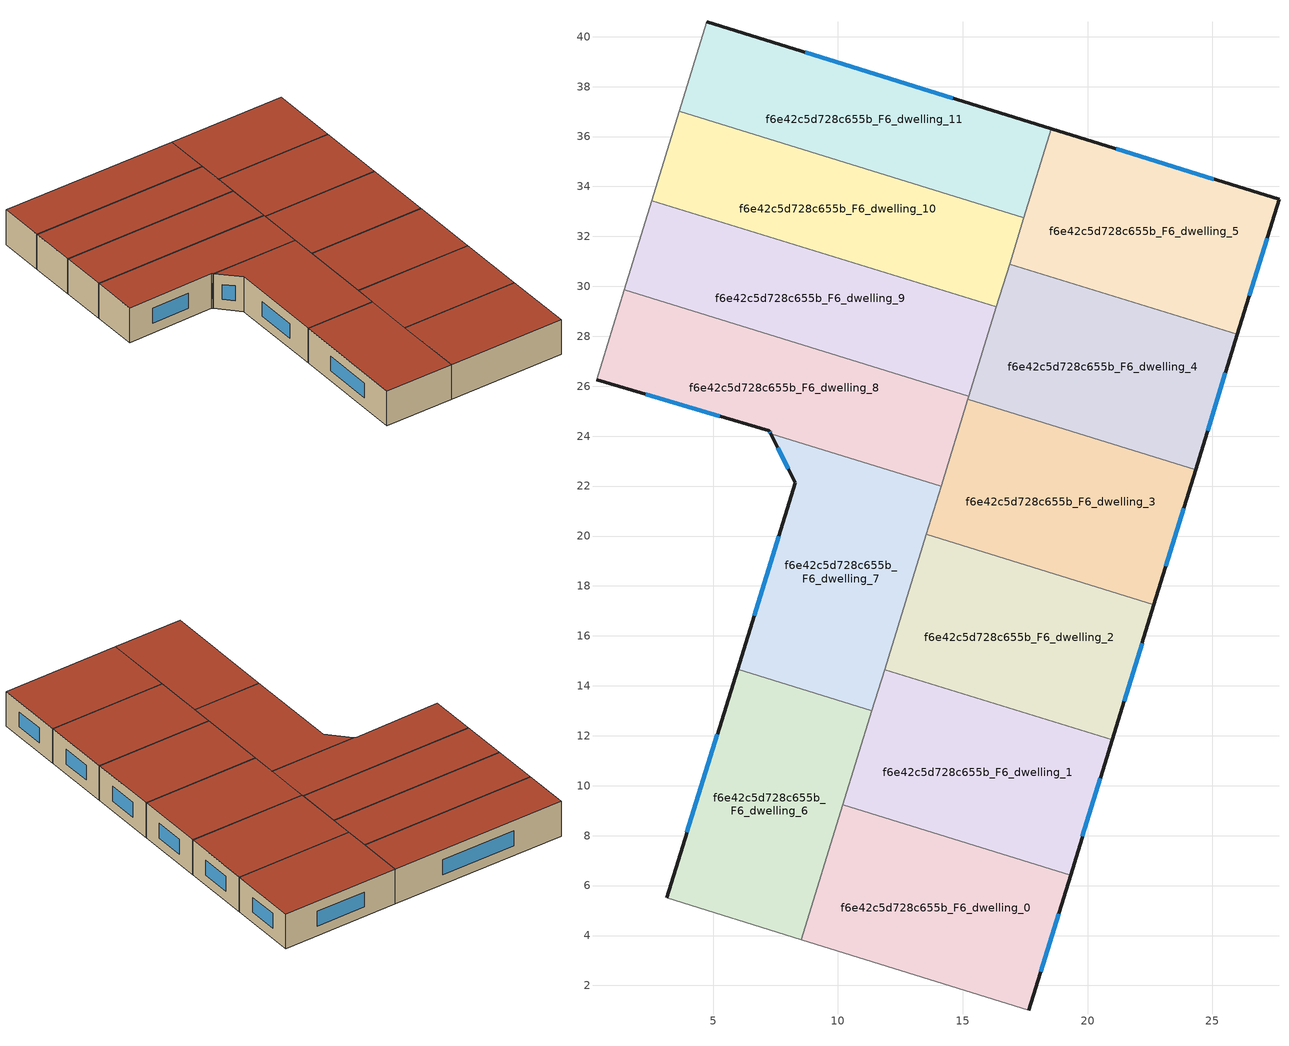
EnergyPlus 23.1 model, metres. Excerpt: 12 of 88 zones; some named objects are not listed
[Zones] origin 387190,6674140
f6e42c5d728c655b_F6_dwelling_0
 floor to f6e42c5d728c655b_F5_dwelling_0 (EU_floor_Construction): 19.32,6.42 17.64,1 8.53,3.83 10.19,9.24 z18
 wall outside (EU_wall_Construction): 17.64,1 19.32,6.42 z18:21
 wall adiabatic (EU_wall_Construction): 8.53,3.83 17.64,1 z18:21
 wall to f6e42c5d728c655b_F6_dwelling_1 (EU_wall_Construction): 19.32,6.42 10.19,9.24 z18:21
 wall to f6e42c5d728c655b_F6_dwelling_6 (EU_wall_Construction): 10.19,9.24 8.53,3.83 z18:21
 window (EU_Window_Construction): 18.12,2.55 18.84,4.87 z18.86:20.14
 roof outside (EU_roof_Construction): 17.64,1 19.32,6.42 10.19,9.24 8.53,3.83 z21
f6e42c5d728c655b_F6_dwelling_1
 floor to f6e42c5d728c655b_F5_dwelling_1 (EU_floor_Construction): 20.99,11.84 19.32,6.42 10.19,9.24 11.86,14.65 z18
 wall outside (EU_wall_Construction): 19.32,6.42 20.99,11.84 z18:21
 wall to f6e42c5d728c655b_F6_dwelling_2 (EU_wall_Construction): 20.99,11.84 11.86,14.65 z18:21
 wall to f6e42c5d728c655b_F6_dwelling_7 (EU_wall_Construction): 11.86,14.65 11.36,13.01 z18:21
 wall to f6e42c5d728c655b_F6_dwelling_6 (EU_wall_Construction): 11.36,13.01 10.19,9.24 z18:21
 window (EU_Window_Construction): 19.79,7.97 20.51,10.29 z18.86:20.14
 roof outside (EU_roof_Construction): 19.32,6.42 20.99,11.84 11.86,14.65 10.19,9.24 z21
f6e42c5d728c655b_F6_dwelling_10
 floor to f6e42c5d728c655b_F5_dwelling_10 (EU_floor_Construction): 17.45,32.75 16.35,29.18 2.54,33.44 3.65,37.01 z18
 wall to f6e42c5d728c655b_F6_dwelling_9 (EU_wall_Construction): 2.54,33.44 16.35,29.18 z18:21
 wall adiabatic (EU_wall_Construction): 3.65,37.01 2.54,33.44 z18:21
 wall to f6e42c5d728c655b_F6_dwelling_11 (EU_wall_Construction): 17.45,32.75 3.65,37.01 z18:21
 wall to f6e42c5d728c655b_F6_dwelling_5 (EU_wall_Construction): 16.88,30.89 17.45,32.75 z18:21
 wall to f6e42c5d728c655b_F6_dwelling_4 (EU_wall_Construction): 16.35,29.18 16.88,30.89 z18:21
 roof outside (EU_roof_Construction): 16.35,29.18 17.45,32.75 3.65,37.01 2.54,33.44 z21
f6e42c5d728c655b_F6_dwelling_11
 floor to f6e42c5d728c655b_F5_dwelling_11 (EU_floor_Construction): 18.55,36.32 17.45,32.75 3.65,37.01 4.75,40.61 z18
 wall outside (EU_wall_Construction): 18.55,36.32 4.75,40.61 z18:21
 wall adiabatic (EU_wall_Construction): 4.75,40.61 3.65,37.01 z18:21
 wall to f6e42c5d728c655b_F6_dwelling_5 (EU_wall_Construction): 17.45,32.75 18.55,36.32 z18:21
 window (EU_Window_Construction): 14.61,37.54 8.7,39.38 z18.86:20.14
 roof outside (EU_roof_Construction): 17.45,32.75 18.55,36.32 4.75,40.61 3.65,37.01 z21
f6e42c5d728c655b_F6_dwelling_2
 floor to f6e42c5d728c655b_F5_dwelling_2 (EU_floor_Construction): 22.66,17.25 20.99,11.84 11.86,14.65 13.53,20.06 z18
 wall outside (EU_wall_Construction): 20.99,11.84 22.66,17.25 z18:21
 wall to f6e42c5d728c655b_F6_dwelling_3 (EU_wall_Construction): 22.66,17.25 13.53,20.06 z18:21
 wall to f6e42c5d728c655b_F6_dwelling_7 (EU_wall_Construction): 13.53,20.06 11.86,14.65 z18:21
 window (EU_Window_Construction): 21.46,13.38 22.18,15.7 z18.86:20.14
 roof outside (EU_roof_Construction): 20.99,11.84 22.66,17.25 13.53,20.06 11.86,14.65 z21
f6e42c5d728c655b_F6_dwelling_3
 floor to f6e42c5d728c655b_F5_dwelling_3 (EU_floor_Construction): 24.33,22.66 22.66,17.25 13.53,20.06 15.21,25.48 z18
 wall outside (EU_wall_Construction): 22.66,17.25 24.33,22.66 z18:21
 wall to f6e42c5d728c655b_F6_dwelling_8 (EU_wall_Construction): 15.21,25.48 14.13,22 z18:21
 wall to f6e42c5d728c655b_F6_dwelling_4 (EU_wall_Construction): 24.33,22.66 15.21,25.48 z18:21
 wall to f6e42c5d728c655b_F6_dwelling_7 (EU_wall_Construction): 14.13,22 13.53,20.06 z18:21
 window (EU_Window_Construction): 23.13,18.8 23.85,21.12 z18.86:20.14
 roof outside (EU_roof_Construction): 22.66,17.25 24.33,22.66 15.21,25.48 13.53,20.06 z21
f6e42c5d728c655b_F6_dwelling_4
 floor to f6e42c5d728c655b_F5_dwelling_4 (EU_floor_Construction): 26,28.08 24.33,22.66 15.21,25.48 16.88,30.89 z18
 wall outside (EU_wall_Construction): 24.33,22.66 26,28.08 z18:21
 wall to f6e42c5d728c655b_F6_dwelling_5 (EU_wall_Construction): 26,28.08 16.88,30.89 z18:21
 wall to f6e42c5d728c655b_F6_dwelling_9 (EU_wall_Construction): 16.35,29.18 15.24,25.6 z18:21
 wall to f6e42c5d728c655b_F6_dwelling_8 (EU_wall_Construction): 15.24,25.6 15.2,25.48 z18:21
 window (EU_Window_Construction): 24.8,24.21 25.52,26.53 z18.86:20.14
 roof outside (EU_roof_Construction): 24.33,22.66 26,28.08 16.88,30.89 15.21,25.48 z21
f6e42c5d728c655b_F6_dwelling_5
 floor to f6e42c5d728c655b_F5_dwelling_5 (EU_floor_Construction): 27.66,33.48 26,28.08 16.88,30.89 18.55,36.32 z18
 wall outside (EU_wall_Construction): 26,28.08 27.66,33.48 18.55,36.32 z18:21
 window (EU_Window_Construction): 25.06,34.29 21.15,35.5 / 26.47,29.62 27.19,31.94 z18.86:20.14
 roof outside (EU_roof_Construction): 26,28.08 27.66,33.48 18.55,36.32 16.88,30.89 z21
f6e42c5d728c655b_F6_dwelling_6
 floor to f6e42c5d728c655b_F5_dwelling_6 (EU_floor_Construction): 11.36,13.01 8.53,3.83 3.14,5.51 5.98,14.67 z18
 wall outside (EU_wall_Construction): 5.98,14.67 3.14,5.51 z18:21
 wall adiabatic (EU_wall_Construction): 3.14,5.51 8.53,3.83 z18:21
 wall to f6e42c5d728c655b_F6_dwelling_7 (EU_wall_Construction): 11.36,13.01 5.98,14.67 z18:21
 window (EU_Window_Construction): 5.17,12.05 3.95,8.13 z18.86:20.14
 roof outside (EU_roof_Construction): 8.53,3.83 11.36,13.01 5.98,14.67 3.14,5.51 z21
f6e42c5d728c655b_F6_dwelling_7
 floor to f6e42c5d728c655b_F5_dwelling_7 (EU_floor_Construction): 14.13,22 11.36,13.01 5.98,14.67 8.3,22.13 7.31,24.1 z18
 wall outside (EU_wall_Construction): 7.31,24.1 8.3,22.13 5.98,14.67 z18:21
 wall to f6e42c5d728c655b_F6_dwelling_8 (EU_wall_Construction): 14.13,22 7.31,24.1 z18:21
 window (EU_Window_Construction): 7.64,20 6.64,16.8 / 7.59,23.54 8.02,22.7 z18.86:20.14
 roof outside (EU_roof_Construction): 11.36,13.01 14.13,22 7.31,24.1 8.3,22.13 5.98,14.67 z21
f6e42c5d728c655b_F6_dwelling_8
 floor to f6e42c5d728c655b_F5_dwelling_8 (EU_floor_Construction): 15.24,25.6 14.13,22 7.31,24.1 7.25,24.22 0.33,26.27 1.44,29.86 z18
 wall outside (EU_wall_Construction): 0.33,26.27 7.25,24.22 7.31,24.1 z18:21
 wall adiabatic (EU_wall_Construction): 1.44,29.86 0.33,26.27 z18:21
 wall to f6e42c5d728c655b_F6_dwelling_9 (EU_wall_Construction): 15.24,25.6 1.44,29.86 z18:21
 window (EU_Window_Construction): 7.27,24.18 7.29,24.14 / 2.31,25.68 5.27,24.8 z18.86:20.14
 roof outside (EU_roof_Construction): 14.13,22 15.24,25.6 1.44,29.86 0.33,26.27 7.25,24.22 7.31,24.1 z21
f6e42c5d728c655b_F6_dwelling_9
 floor to f6e42c5d728c655b_F5_dwelling_9 (EU_floor_Construction): 16.35,29.18 15.24,25.6 1.44,29.86 2.54,33.44 z18
 wall adiabatic (EU_wall_Construction): 2.54,33.44 1.44,29.86 z18:21
 roof outside (EU_roof_Construction): 15.24,25.6 16.35,29.18 2.54,33.44 1.44,29.86 z21
[Building]
EU S2 Campaign: North Axis=0; Terrain=City; Solar Distribution=FullExterior
[Site:Location]
Helsinki-Vantaa.AP: Latitude=60.317; Longitude=24.963; Time Zone=2; Elevation=54.6
[SizingPeriod:WeatherFileDays]
AnnualSizingPeriod: Begin Month=1; Begin Day of Month=1; End Month=12; End Day of Month=31; Day of Week for Start Day=Monday; Use Weather File Daylight Saving Period=No; Use Weather File Rain and Snow Indicators=No
[MATERIAL]
EU_InternalMass_Material: Roughness=MediumRough; Thickness=0.1; Conductivity=1; Density=1800; Specific Heat=900; Thermal Absorptance=0.9; Solar Absorptance=0.7; Visible Absorptance=0.7
[MATERIAL:NOMASS] Roughness=MediumRough; Thermal Absorptance=0.9; Solar Absorptance=0.7; Visible Absorptance=0.7
Name | Thermal Resistance
EU_wall_NoMass | 1.10183
EU_roof_NoMass; EU_floor_NoMass | 1.70606
[WINDOWMATERIAL:SIMPLEGLAZINGSYSTEM]
EU_Window_SimpleGlazing: UFactor=3.11035; Solar Heat Gain Coefficient=0.8; Visible Transmittance=0.8
[CONSTRUCTION]
EU_wall_Construction: EU_wall_NoMass
EU_roof_Construction: EU_roof_NoMass
EU_floor_Construction: EU_floor_NoMass
EU_Window_Construction: EU_Window_SimpleGlazing
EU_InternalMass_Construction: EU_InternalMass_Material
[ZONE] Type=1; Multiplier=1; Ceiling Height=autocalculate; Floor Area=autocalculate; Part of Total Floor Area=Yes
Name | Volume
f6e42c5d728c655b_F6_dwelling_0; f6e42c5d728c655b_F6_dwelling_2 | 162.248
f6e42c5d728c655b_F6_dwelling_1; f6e42c5d728c655b_F6_dwelling_4 | 162.246
f6e42c5d728c655b_F6_dwelling_10 | 162.27
f6e42c5d728c655b_F6_dwelling_11 | 162.235
f6e42c5d728c655b_F6_dwelling_3 | 162.254
f6e42c5d728c655b_F6_dwelling_5 | 162.252
f6e42c5d728c655b_F6_dwelling_6 | 162.249
f6e42c5d728c655b_F6_dwelling_7 | 162.251
f6e42c5d728c655b_F6_dwelling_8 | 162.24
f6e42c5d728c655b_F6_dwelling_9 | 162.25
[INTERNALMASS] Construction=EU_InternalMass_Construction
Name | Zone or ZoneList | Surface Area
f6e42c5d728c655b_F6_dwelling_0_EU_InternalMass | f6e42c5d728c655b_F6_dwelling_0 | 54.083
f6e42c5d728c655b_F6_dwelling_1_EU_InternalMass | f6e42c5d728c655b_F6_dwelling_1 | 54.0822
f6e42c5d728c655b_F6_dwelling_2_EU_InternalMass | f6e42c5d728c655b_F6_dwelling_2 | 54.0822
f6e42c5d728c655b_F6_dwelling_3_EU_InternalMass | f6e42c5d728c655b_F6_dwelling_3 | 54.085
f6e42c5d728c655b_F6_dwelling_4_EU_InternalMass | f6e42c5d728c655b_F6_dwelling_4 | 54.0822
f6e42c5d728c655b_F6_dwelling_5_EU_InternalMass | f6e42c5d728c655b_F6_dwelling_5 | 54.0843
f6e42c5d728c655b_F6_dwelling_6_EU_InternalMass | f6e42c5d728c655b_F6_dwelling_6 | 54.0831
f6e42c5d728c655b_F6_dwelling_7_EU_InternalMass | f6e42c5d728c655b_F6_dwelling_7 | 54.0841
f6e42c5d728c655b_F6_dwelling_8_EU_InternalMass | f6e42c5d728c655b_F6_dwelling_8 | 54.0795
f6e42c5d728c655b_F6_dwelling_9_EU_InternalMass | f6e42c5d728c655b_F6_dwelling_9 | 54.0835
f6e42c5d728c655b_F6_dwelling_10_EU_InternalMass | f6e42c5d728c655b_F6_dwelling_10 | 54.0899
f6e42c5d728c655b_F6_dwelling_11_EU_InternalMass | f6e42c5d728c655b_F6_dwelling_11 | 54.0783
[OTHEREQUIPMENT] Fuel Type=Electricity; Design Level Calculation Method=Watts/Area; Power per Zone Floor Area=1; Fraction Latent=0; Fraction Radiant=0; Fraction Lost=0; Carbon Dioxide Generation Rate=0; EndUse Subcategory=EU_Step8_InternalGains
Name | Zone or ZoneList or Space or SpaceList | Schedule
EU_Step8_InternalGain_f6e42c5d728c655b_F6_dwelling_0_f000 | f6e42c5d728c655b_F6_dwelling_0 | EU_Step8_GainSchedule_f6e42c5d728c655b_F6_dwelling_0_f000
EU_Step8_InternalGain_f6e42c5d728c655b_F6_dwelling_1_f000 | f6e42c5d728c655b_F6_dwelling_1 | EU_Step8_GainSchedule_f6e42c5d728c655b_F6_dwelling_1_f000
EU_Step8_InternalGain_f6e42c5d728c655b_F6_dwelling_2_f000 | f6e42c5d728c655b_F6_dwelling_2 | EU_Step8_GainSchedule_f6e42c5d728c655b_F6_dwelling_2_f000
EU_Step8_InternalGain_f6e42c5d728c655b_F6_dwelling_3_f000 | f6e42c5d728c655b_F6_dwelling_3 | EU_Step8_GainSchedule_f6e42c5d728c655b_F6_dwelling_3_f000
EU_Step8_InternalGain_f6e42c5d728c655b_F6_dwelling_4_f000 | f6e42c5d728c655b_F6_dwelling_4 | EU_Step8_GainSchedule_f6e42c5d728c655b_F6_dwelling_4_f000
EU_Step8_InternalGain_f6e42c5d728c655b_F6_dwelling_5_f000 | f6e42c5d728c655b_F6_dwelling_5 | EU_Step8_GainSchedule_f6e42c5d728c655b_F6_dwelling_5_f000
EU_Step8_InternalGain_f6e42c5d728c655b_F6_dwelling_6_f000 | f6e42c5d728c655b_F6_dwelling_6 | EU_Step8_GainSchedule_f6e42c5d728c655b_F6_dwelling_6_f000
EU_Step8_InternalGain_f6e42c5d728c655b_F6_dwelling_7_f000 | f6e42c5d728c655b_F6_dwelling_7 | EU_Step8_GainSchedule_f6e42c5d728c655b_F6_dwelling_7_f000
EU_Step8_InternalGain_f6e42c5d728c655b_F6_dwelling_8_f000 | f6e42c5d728c655b_F6_dwelling_8 | EU_Step8_GainSchedule_f6e42c5d728c655b_F6_dwelling_8_f000
EU_Step8_InternalGain_f6e42c5d728c655b_F6_dwelling_9_f000 | f6e42c5d728c655b_F6_dwelling_9 | EU_Step8_GainSchedule_f6e42c5d728c655b_F6_dwelling_9_f000
EU_Step8_InternalGain_f6e42c5d728c655b_F6_dwelling_10_f000 | f6e42c5d728c655b_F6_dwelling_10 | EU_Step8_GainSchedule_f6e42c5d728c655b_F6_dwelling_10_f000
EU_Step8_InternalGain_f6e42c5d728c655b_F6_dwelling_11_f000 | f6e42c5d728c655b_F6_dwelling_11 | EU_Step8_GainSchedule_f6e42c5d728c655b_F6_dwelling_11_f000
[ZONEVENTILATION:DESIGNFLOWRATE] Schedule=EU_AlwaysOn; Design Flow Rate Calculation Method=AirChanges/Hour; Air Changes per Hour=0.756316; Ventilation Type=Natural; Fan Pressure Rise=0; Fan Total Efficiency=1; Constant Term Coefficient=1; Temperature Term Coefficient=0; Velocity Term Coefficient=0; Velocity Squared Term Coefficient=0; Minimum Indoor Temperature=-100; Maximum Indoor Temperature=100; Delta Temperature=-100; Minimum Outdoor Temperature=-100; Maximum Outdoor Temperature=100; Maximum Wind Speed=40
Name | Zone or ZoneList or Space or SpaceList
EU_ConstantAir_f6e42c5d728c655b_F6_dwelling_0 | f6e42c5d728c655b_F6_dwelling_0
EU_ConstantAir_f6e42c5d728c655b_F6_dwelling_1 | f6e42c5d728c655b_F6_dwelling_1
EU_ConstantAir_f6e42c5d728c655b_F6_dwelling_2 | f6e42c5d728c655b_F6_dwelling_2
EU_ConstantAir_f6e42c5d728c655b_F6_dwelling_3 | f6e42c5d728c655b_F6_dwelling_3
EU_ConstantAir_f6e42c5d728c655b_F6_dwelling_4 | f6e42c5d728c655b_F6_dwelling_4
EU_ConstantAir_f6e42c5d728c655b_F6_dwelling_5 | f6e42c5d728c655b_F6_dwelling_5
EU_ConstantAir_f6e42c5d728c655b_F6_dwelling_6 | f6e42c5d728c655b_F6_dwelling_6
EU_ConstantAir_f6e42c5d728c655b_F6_dwelling_7 | f6e42c5d728c655b_F6_dwelling_7
EU_ConstantAir_f6e42c5d728c655b_F6_dwelling_8 | f6e42c5d728c655b_F6_dwelling_8
EU_ConstantAir_f6e42c5d728c655b_F6_dwelling_9 | f6e42c5d728c655b_F6_dwelling_9
EU_ConstantAir_f6e42c5d728c655b_F6_dwelling_10 | f6e42c5d728c655b_F6_dwelling_10
EU_ConstantAir_f6e42c5d728c655b_F6_dwelling_11 | f6e42c5d728c655b_F6_dwelling_11
[HVACTEMPLATE:ZONE:IDEALLOADSAIRSYSTEM] System Availability Schedule=EU_AlwaysOn; Maximum Heating Supply Air Temperature=50; Minimum Cooling Supply Air Temperature=13; Maximum Heating Supply Air Humidity Ratio=0.0156; Minimum Cooling Supply Air Humidity Ratio=0.0077; Heating Limit=NoLimit; Cooling Limit=NoLimit; Heating Availability Schedule=EU_AlwaysOn; Cooling Availability Schedule=EU_CoolingOff; Dehumidification Control Type=ConstantSensibleHeatRatio; Cooling Sensible Heat Ratio=0.7; Dehumidification Setpoint=60; Humidification Control Type=None; Humidification Setpoint=30; Outdoor Air Method=None; Outdoor Air Flow Rate per Person=0.00944; Outdoor Air Flow Rate per Zone Floor Area=0; Outdoor Air Flow Rate per Zone=0; Demand Controlled Ventilation Type=None; Outdoor Air Economizer Type=NoEconomizer; Heat Recovery Type=None; Sensible Heat Recovery Effectiveness=0.7; Latent Heat Recovery Effectiveness=0.65
Name | Template Thermostat
f6e42c5d728c655b_F6_dwelling_0 | EU_HeatOnly_f6e42c5d728c655b_F6_dwelling_0
f6e42c5d728c655b_F6_dwelling_1 | EU_HeatOnly_f6e42c5d728c655b_F6_dwelling_1
f6e42c5d728c655b_F6_dwelling_2 | EU_HeatOnly_f6e42c5d728c655b_F6_dwelling_2
f6e42c5d728c655b_F6_dwelling_3 | EU_HeatOnly_f6e42c5d728c655b_F6_dwelling_3
f6e42c5d728c655b_F6_dwelling_4 | EU_HeatOnly_f6e42c5d728c655b_F6_dwelling_4
f6e42c5d728c655b_F6_dwelling_5 | EU_HeatOnly_f6e42c5d728c655b_F6_dwelling_5
f6e42c5d728c655b_F6_dwelling_6 | EU_HeatOnly_f6e42c5d728c655b_F6_dwelling_6
f6e42c5d728c655b_F6_dwelling_7 | EU_HeatOnly_f6e42c5d728c655b_F6_dwelling_7
f6e42c5d728c655b_F6_dwelling_8 | EU_HeatOnly_f6e42c5d728c655b_F6_dwelling_8
f6e42c5d728c655b_F6_dwelling_9 | EU_HeatOnly_f6e42c5d728c655b_F6_dwelling_9
f6e42c5d728c655b_F6_dwelling_10 | EU_HeatOnly_f6e42c5d728c655b_F6_dwelling_10
f6e42c5d728c655b_F6_dwelling_11 | EU_HeatOnly_f6e42c5d728c655b_F6_dwelling_11
[SIZING:ZONE] Zone Cooling Design Supply Air Temperature Input Method=SupplyAirTemperature; Zone Cooling Design Supply Air Temperature=13; Zone Heating Design Supply Air Temperature Input Method=SupplyAirTemperature; Zone Heating Design Supply Air Temperature=50; Zone Cooling Design Supply Air Humidity Ratio=0.008; Zone Heating Design Supply Air Humidity Ratio=0.008; Cooling Design Air Flow Method=DesignDay; Cooling Design Air Flow Rate=0; Cooling Minimum Air Flow per Zone Floor Area=0.000762; Cooling Minimum Air Flow=0; Cooling Minimum Air Flow Fraction=0.2; Heating Design Air Flow Method=DesignDay; Heating Design Air Flow Rate=0; Heating Maximum Air Flow per Zone Floor Area=0.002032; Heating Maximum Air Flow=0.141576; Heating Maximum Air Flow Fraction=0.3; Account for Dedicated Outdoor Air System=No; Dedicated Outdoor Air System Control Strategy=NeutralSupplyAir; Dedicated Outdoor Air Low Setpoint Temperature for Design=autosize; Dedicated Outdoor Air High Setpoint Temperature for Design=autosize; Zone Load Sizing Method=Sensible Load Only No Latent Load; Zone Latent Cooling Design Supply Air Humidity Ratio Input Method=HumidityRatioDifference; Zone Cooling Design Supply Air Humidity Ratio Difference=0.005; Zone Latent Heating Design Supply Air Humidity Ratio Input Method=HumidityRatioDifference; Zone Humidification Design Supply Air Humidity Ratio Difference=0.005
f6e42c5d728c655b_F6_dwelling_0; f6e42c5d728c655b_F6_dwelling_1; f6e42c5d728c655b_F6_dwelling_2; f6e42c5d728c655b_F6_dwelling_3; f6e42c5d728c655b_F6_dwelling_4; f6e42c5d728c655b_F6_dwelling_5; f6e42c5d728c655b_F6_dwelling_6; f6e42c5d728c655b_F6_dwelling_7; f6e42c5d728c655b_F6_dwelling_8; f6e42c5d728c655b_F6_dwelling_9; f6e42c5d728c655b_F6_dwelling_10; f6e42c5d728c655b_F6_dwelling_11
[SCHEDULE:CONSTANT]
Name | Hourly Value
EU_AlwaysOn | 1
EU_CoolingOff | 0
[SCHEDULE:FILE] Column Number=1; Rows to Skip at Top=0; Number of Hours of Data=8760; Column Separator=Comma; Interpolate to Timestep=No; Minutes per Item=60; Adjust Schedule for Daylight Savings=Yes
Name | File
EU_Step8_GainSchedule_f6e42c5d728c655b_F6_dwelling_0_f000 | ../../schedules/f6e42c5d728c655b/f6e42c5d728c655b_F6_dwelling_0_f000_gain.csv
EU_Step8_GainSchedule_f6e42c5d728c655b_F6_dwelling_1_f000 | ../../schedules/f6e42c5d728c655b/f6e42c5d728c655b_F6_dwelling_1_f000_gain.csv
EU_Step8_GainSchedule_f6e42c5d728c655b_F6_dwelling_2_f000 | ../../schedules/f6e42c5d728c655b/f6e42c5d728c655b_F6_dwelling_2_f000_gain.csv
EU_Step8_GainSchedule_f6e42c5d728c655b_F6_dwelling_3_f000 | ../../schedules/f6e42c5d728c655b/f6e42c5d728c655b_F6_dwelling_3_f000_gain.csv
EU_Step8_GainSchedule_f6e42c5d728c655b_F6_dwelling_4_f000 | ../../schedules/f6e42c5d728c655b/f6e42c5d728c655b_F6_dwelling_4_f000_gain.csv
EU_Step8_GainSchedule_f6e42c5d728c655b_F6_dwelling_5_f000 | ../../schedules/f6e42c5d728c655b/f6e42c5d728c655b_F6_dwelling_5_f000_gain.csv
EU_Step8_GainSchedule_f6e42c5d728c655b_F6_dwelling_6_f000 | ../../schedules/f6e42c5d728c655b/f6e42c5d728c655b_F6_dwelling_6_f000_gain.csv
EU_Step8_GainSchedule_f6e42c5d728c655b_F6_dwelling_7_f000 | ../../schedules/f6e42c5d728c655b/f6e42c5d728c655b_F6_dwelling_7_f000_gain.csv
EU_Step8_GainSchedule_f6e42c5d728c655b_F6_dwelling_8_f000 | ../../schedules/f6e42c5d728c655b/f6e42c5d728c655b_F6_dwelling_8_f000_gain.csv
EU_Step8_GainSchedule_f6e42c5d728c655b_F6_dwelling_9_f000 | ../../schedules/f6e42c5d728c655b/f6e42c5d728c655b_F6_dwelling_9_f000_gain.csv
EU_Step8_GainSchedule_f6e42c5d728c655b_F6_dwelling_10_f000 | ../../schedules/f6e42c5d728c655b/f6e42c5d728c655b_F6_dwelling_10_f000_gain.csv
EU_Step8_GainSchedule_f6e42c5d728c655b_F6_dwelling_11_f000 | ../../schedules/f6e42c5d728c655b/f6e42c5d728c655b_F6_dwelling_11_f000_gain.csv
